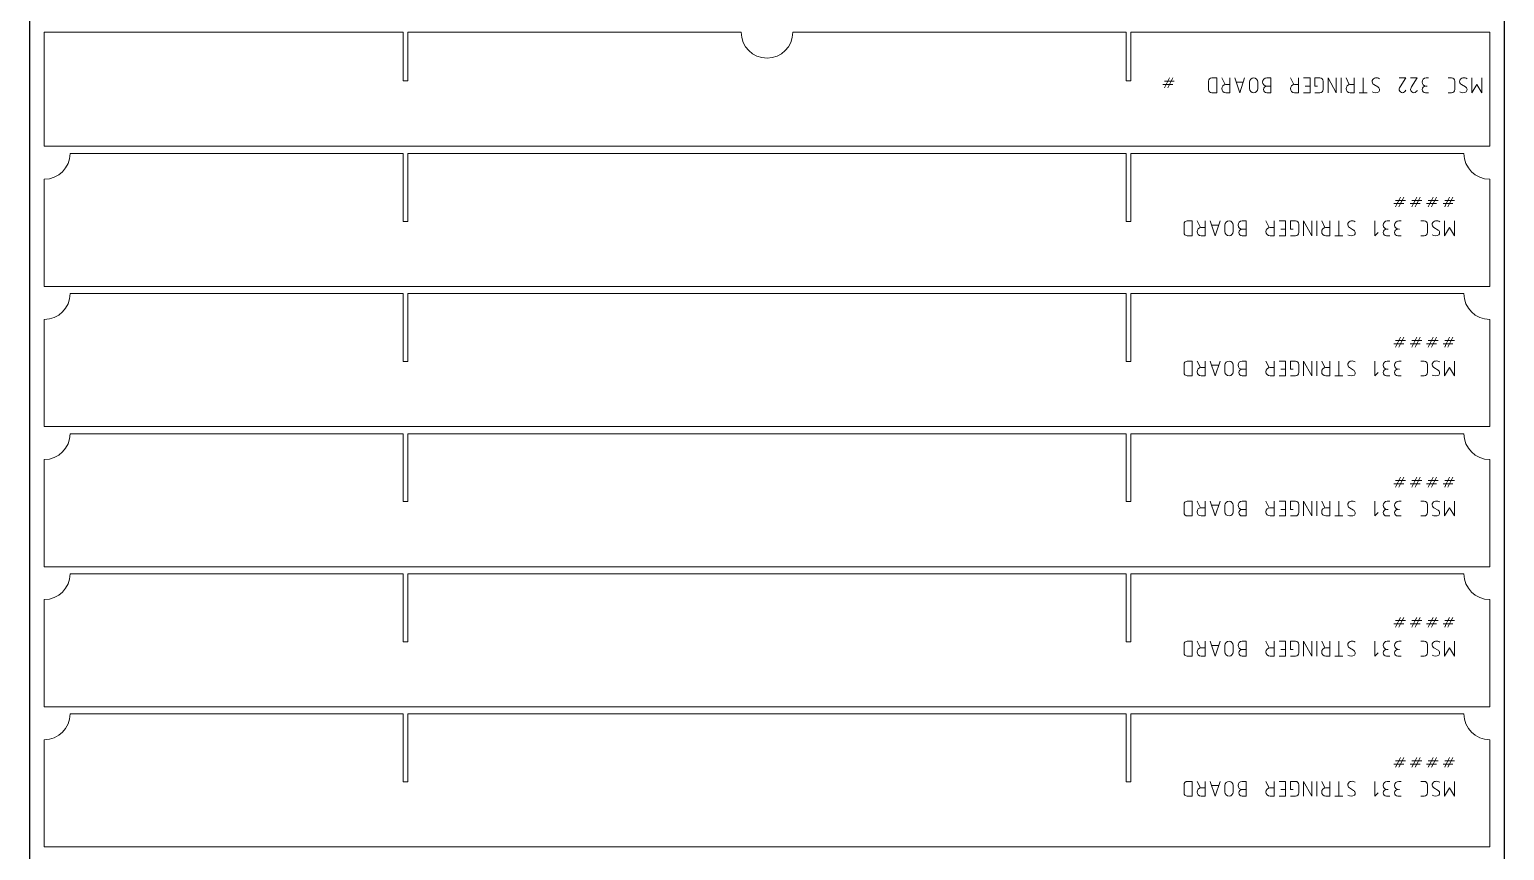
# Model space of a CAD drawing. Header units: inches. Extents: x 142 to 13302, y 211 to 2711.
# Drawn here: x 9002 to 10002, y 694 to 1251 of the extents above; entities that cross this region are included whole.
import ezdxf

# ---------------------------------------------------------------- set-up
doc = ezdxf.new("R2010")
doc.units = ezdxf.units.IN
doc.header["$MEASUREMENT"] = 0
doc.layers.add('IV_MARK_SURFACE', color=2, linetype='Continuous', lineweight=5)
doc.layers.add('IV_OUTER_PROFILE', color=7, linetype='Continuous', lineweight=5)

msp = doc.modelspace()

# ---------------------------------------------------------------- linework, layer by layer
msp.add_lwpolyline([(9001.69, 211.42), (10001.69, 211.42), (10001.69, 2211.42), (9001.69, 2211.42)], close=True)
at = {"layer": 'IV_MARK_SURFACE'}
for p, q in [((9772.29, 1213.43), (9770.07, 1213.43)), ((9771.18, 1215.64), (9773.4, 1215.64)), ((9771.18, 1211.21), (9772.29, 1213.43)), ((9772.29, 1213.43), (9773.4, 1215.64)), ((9774.51, 1213.43), (9772.29, 1213.43)), ((9773.4, 1215.64), (9774.51, 1217.86)), ((9773.4, 1215.64), (9775.62, 1215.64)), ((9774.51, 1213.43), (9773.4, 1211.21)), ((9775.62, 1215.64), (9774.51, 1213.43)), ((9776.73, 1213.43), (9774.51, 1213.43)), ((9776.73, 1217.86), (9775.62, 1215.64)), ((9775.62, 1215.64), (9777.83, 1215.64)), ((9801.12, 1215.64), (9801.12, 1210.1)), ((9806.67, 1217.86), (9803.34, 1217.86)), ((9806.67, 1207.88), (9806.67, 1217.86)), ((9812.21, 1213.43), (9809.99, 1217.86)), ((9812.76, 1213.43), (9815.54, 1213.43)), ((9815.54, 1217.86), (9815.54, 1213.43)), ((9815.54, 1213.43), (9815.54, 1207.88)), ((9818.86, 1217.86), (9822.19, 1207.88)), ((9824.41, 1215.09), (9819.97, 1215.09)), ((9822.19, 1207.88), (9825.52, 1217.86)), ((9828.84, 1215.09), (9828.84, 1210.65)), ((9834.39, 1210.65), (9834.39, 1215.09)), ((9840.49, 1217.86), (9843.26, 1217.86)), ((9840.49, 1212.32), (9843.26, 1212.32)), ((9843.26, 1217.86), (9843.26, 1212.32)), ((9843.26, 1212.32), (9843.26, 1207.88)), ((9858.78, 1213.43), (9856.57, 1217.86)), ((9859.34, 1213.43), (9862.11, 1213.43)), ((9862.11, 1217.86), (9862.11, 1213.43)), ((9862.11, 1213.43), (9862.11, 1207.88)), ((9865.44, 1217.86), (9869.87, 1217.86)), ((9869.87, 1212.32), (9866.55, 1212.32)), ((9869.87, 1217.86), (9869.87, 1212.32)), ((9869.87, 1212.32), (9869.87, 1207.88)), ((9876.53, 1217.86), (9873.2, 1217.86)), ((9873.2, 1217.86), (9873.2, 1212.32)), ((9873.2, 1212.32), (9874.86, 1212.32)), ((9878.74, 1210.1), (9878.74, 1215.64)), ((9887.61, 1207.88), (9882.07, 1217.86)), ((9882.07, 1217.86), (9882.07, 1207.88)), ((9887.61, 1217.86), (9887.61, 1207.88)), ((9890.94, 1217.86), (9890.94, 1207.88)), ((9896.49, 1213.43), (9894.27, 1217.86)), ((9897.04, 1213.43), (9899.81, 1213.43)), ((9899.81, 1217.86), (9899.81, 1213.43)), ((9899.81, 1213.43), (9899.81, 1207.88)), ((9905.91, 1217.86), (9905.91, 1207.88)), ((9913.12, 1213.43), (9915.89, 1211.76)), ((9930.31, 1217.86), (9934.74, 1217.86)), ((9934.74, 1217.86), (9930.86, 1211.76)), ((9938.07, 1217.86), (9942.5, 1217.86)), ((9942.5, 1217.86), (9938.62, 1211.76)), ((9950.27, 1217.86), (9948.6, 1217.86)), ((9948.6, 1212.32), (9949.16, 1212.32)), ((9963.57, 1217.86), (9965.79, 1217.86)), ((9968.01, 1215.64), (9968.01, 1210.1)), ((9972.44, 1213.43), (9975.22, 1211.76)), ((9979.65, 1207.88), (9979.65, 1217.86)), ((9982.98, 1213.43), (9979.65, 1207.88)), ((9986.31, 1207.88), (9982.98, 1213.43)), ((9986.31, 1217.86), (9986.31, 1207.88)), ((9803.34, 1207.88), (9806.67, 1207.88)), ((9815.54, 1207.88), (9812.76, 1207.88)), ((9843.26, 1207.88), (9840.49, 1207.88)), ((9862.11, 1207.88), (9859.34, 1207.88)), ((9869.87, 1207.88), (9865.44, 1207.88)), ((9873.2, 1207.88), (9876.53, 1207.88)), ((9899.81, 1207.88), (9897.04, 1207.88)), ((9905.91, 1207.88), (9903.14, 1207.88)), ((9908.68, 1207.88), (9905.91, 1207.88)), ((9948.05, 1207.88), (9950.27, 1207.88)), ((9965.79, 1207.88), (9963.57, 1207.88)), ((9928.92, 1132.66), (9926.7, 1132.66)), ((9927.81, 1134.88), (9930.03, 1134.88)), ((9927.81, 1130.43), (9928.92, 1132.66)), ((9928.92, 1132.66), (9930.03, 1134.88)), ((9931.14, 1132.66), (9928.92, 1132.66)), ((9930.03, 1134.88), (9931.14, 1137.1)), ((9930.03, 1134.88), (9932.25, 1134.88)), ((9931.14, 1132.66), (9930.03, 1130.43)), ((9932.25, 1134.88), (9931.14, 1132.66)), ((9933.36, 1132.66), (9931.14, 1132.66)), ((9933.36, 1137.1), (9932.25, 1134.88)), ((9932.25, 1134.88), (9934.47, 1134.88)), ((9940.03, 1132.66), (9937.81, 1132.66)), ((9938.92, 1134.88), (9941.14, 1134.88)), ((9938.92, 1130.43), (9940.03, 1132.66)), ((9940.03, 1132.66), (9941.14, 1134.88)), ((9942.25, 1132.66), (9940.03, 1132.66)), ((9941.14, 1134.88), (9942.25, 1137.1)), ((9941.14, 1134.88), (9943.36, 1134.88)), ((9942.25, 1132.66), (9941.14, 1130.43)), ((9943.36, 1134.88), (9942.25, 1132.66)), ((9944.47, 1132.66), (9942.25, 1132.66)), ((9944.47, 1137.1), (9943.36, 1134.88)), ((9943.36, 1134.88), (9945.58, 1134.88)), ((9951.14, 1132.66), (9948.92, 1132.66)), ((9950.03, 1134.88), (9952.25, 1134.88)), ((9950.03, 1130.43), (9951.14, 1132.66)), ((9951.14, 1132.66), (9952.25, 1134.88)), ((9953.36, 1132.66), (9951.14, 1132.66)), ((9952.25, 1134.88), (9953.36, 1137.1)), ((9952.25, 1134.88), (9954.47, 1134.88)), ((9953.36, 1132.66), (9952.25, 1130.43)), ((9954.47, 1134.88), (9953.36, 1132.66)), ((9955.58, 1132.66), (9953.36, 1132.66)), ((9955.58, 1137.1), (9954.47, 1134.88)), ((9954.47, 1134.88), (9956.7, 1134.88)), ((9962.25, 1132.66), (9960.03, 1132.66)), ((9961.14, 1134.88), (9963.36, 1134.88)), ((9961.14, 1130.43), (9962.25, 1132.66)), ((9962.25, 1132.66), (9963.36, 1134.88)), ((9964.47, 1132.66), (9962.25, 1132.66)), ((9963.36, 1134.88), (9964.47, 1137.1)), ((9963.36, 1134.88), (9965.58, 1134.88)), ((9964.47, 1132.66), (9963.36, 1130.43)), ((9965.58, 1134.88), (9964.47, 1132.66)), ((9966.7, 1132.66), (9964.47, 1132.66)), ((9966.7, 1137.1), (9965.58, 1134.88)), ((9965.58, 1134.88), (9967.81, 1134.88)), ((9789.97, 1120.89), (9786.63, 1120.89)), ((9789.97, 1110.89), (9789.97, 1120.89)), ((9795.52, 1116.44), (9793.3, 1120.89)), ((9798.85, 1120.89), (9798.85, 1116.44)), ((9802.19, 1120.89), (9805.52, 1110.89)), ((9805.52, 1110.89), (9808.85, 1120.89)), ((9823.85, 1120.89), (9826.63, 1120.89)), ((9826.63, 1120.89), (9826.63, 1115.33)), ((9842.19, 1116.44), (9839.97, 1120.89)), ((9845.52, 1120.89), (9845.52, 1116.44)), ((9848.85, 1120.89), (9853.3, 1120.89)), ((9853.3, 1120.89), (9853.3, 1115.33)), ((9859.97, 1120.89), (9856.63, 1120.89)), ((9856.63, 1120.89), (9856.63, 1115.33)), ((9871.08, 1110.89), (9865.52, 1120.89)), ((9865.52, 1120.89), (9865.52, 1110.89)), ((9871.08, 1120.89), (9871.08, 1110.89)), ((9874.41, 1120.89), (9874.41, 1110.89)), ((9879.97, 1116.44), (9877.74, 1120.89)), ((9883.3, 1120.89), (9883.3, 1116.44)), ((9889.41, 1120.89), (9889.41, 1110.89)), ((9913.85, 1110.89), (9913.85, 1120.89)), ((9923.85, 1120.89), (9922.19, 1120.89)), ((9931.63, 1120.89), (9929.97, 1120.89)), ((9944.97, 1120.89), (9947.19, 1120.89)), ((9961.08, 1110.89), (9961.08, 1120.89)), ((9967.74, 1120.89), (9967.74, 1110.89)), ((9784.41, 1118.66), (9784.41, 1113.11)), ((9786.63, 1110.89), (9789.97, 1110.89)), ((9796.08, 1116.44), (9798.85, 1116.44)), ((9798.85, 1110.89), (9796.08, 1110.89)), ((9798.85, 1116.44), (9798.85, 1110.89)), ((9807.74, 1118.11), (9803.3, 1118.11)), ((9812.19, 1118.11), (9812.19, 1113.66)), ((9817.74, 1113.66), (9817.74, 1118.11)), ((9823.85, 1115.33), (9826.63, 1115.33)), ((9826.63, 1110.89), (9823.85, 1110.89)), ((9826.63, 1115.33), (9826.63, 1110.89)), ((9842.74, 1116.44), (9845.52, 1116.44)), ((9845.52, 1110.89), (9842.74, 1110.89)), ((9845.52, 1116.44), (9845.52, 1110.89)), ((9853.3, 1110.89), (9848.85, 1110.89)), ((9853.3, 1115.33), (9849.97, 1115.33)), ((9853.3, 1115.33), (9853.3, 1110.89)), ((9856.63, 1115.33), (9858.3, 1115.33)), ((9856.63, 1110.89), (9859.97, 1110.89)), ((9862.19, 1113.11), (9862.19, 1118.66)), ((9880.52, 1116.44), (9883.3, 1116.44)), ((9883.3, 1110.89), (9880.52, 1110.89)), ((9883.3, 1116.44), (9883.3, 1110.89)), ((9889.41, 1110.89), (9886.63, 1110.89)), ((9892.19, 1110.89), (9889.41, 1110.89)), ((9896.63, 1116.44), (9899.41, 1114.77)), ((9916.08, 1113.11), (9913.85, 1110.89)), ((9921.63, 1110.89), (9923.85, 1110.89)), ((9922.19, 1115.33), (9922.74, 1115.33)), ((9929.41, 1110.89), (9931.63, 1110.89)), ((9929.97, 1115.33), (9930.52, 1115.33)), ((9947.19, 1110.89), (9944.97, 1110.89)), ((9949.41, 1118.66), (9949.41, 1113.11)), ((9953.85, 1116.44), (9956.63, 1114.77)), ((9964.41, 1116.44), (9961.08, 1110.89)), ((9967.74, 1110.89), (9964.41, 1116.44)), ((9930.03, 1039.88), (9931.14, 1042.1)), ((9933.36, 1042.1), (9932.25, 1039.88)), ((9941.14, 1039.88), (9942.25, 1042.1)), ((9944.47, 1042.1), (9943.36, 1039.88)), ((9952.25, 1039.88), (9953.36, 1042.1)), ((9955.58, 1042.1), (9954.47, 1039.88)), ((9963.36, 1039.88), (9964.47, 1042.1)), ((9966.7, 1042.1), (9965.58, 1039.88)), ((9928.92, 1037.66), (9926.7, 1037.66)), ((9927.81, 1039.88), (9930.03, 1039.88)), ((9927.81, 1035.43), (9928.92, 1037.66)), ((9928.92, 1037.66), (9930.03, 1039.88)), ((9931.14, 1037.66), (9928.92, 1037.66)), ((9930.03, 1039.88), (9932.25, 1039.88)), ((9931.14, 1037.66), (9930.03, 1035.43)), ((9932.25, 1039.88), (9931.14, 1037.66)), ((9933.36, 1037.66), (9931.14, 1037.66)), ((9932.25, 1039.88), (9934.47, 1039.88)), ((9940.03, 1037.66), (9937.81, 1037.66)), ((9938.92, 1039.88), (9941.14, 1039.88)), ((9938.92, 1035.43), (9940.03, 1037.66)), ((9940.03, 1037.66), (9941.14, 1039.88)), ((9942.25, 1037.66), (9940.03, 1037.66)), ((9941.14, 1039.88), (9943.36, 1039.88)), ((9942.25, 1037.66), (9941.14, 1035.43)), ((9943.36, 1039.88), (9942.25, 1037.66)), ((9944.47, 1037.66), (9942.25, 1037.66)), ((9943.36, 1039.88), (9945.58, 1039.88)), ((9951.14, 1037.66), (9948.92, 1037.66)), ((9950.03, 1039.88), (9952.25, 1039.88)), ((9950.03, 1035.43), (9951.14, 1037.66)), ((9951.14, 1037.66), (9952.25, 1039.88)), ((9953.36, 1037.66), (9951.14, 1037.66)), ((9952.25, 1039.88), (9954.47, 1039.88)), ((9953.36, 1037.66), (9952.25, 1035.43)), ((9954.47, 1039.88), (9953.36, 1037.66)), ((9955.58, 1037.66), (9953.36, 1037.66)), ((9954.47, 1039.88), (9956.7, 1039.88)), ((9962.25, 1037.66), (9960.03, 1037.66)), ((9961.14, 1039.88), (9963.36, 1039.88)), ((9961.14, 1035.43), (9962.25, 1037.66)), ((9962.25, 1037.66), (9963.36, 1039.88)), ((9964.47, 1037.66), (9962.25, 1037.66)), ((9963.36, 1039.88), (9965.58, 1039.88)), ((9964.47, 1037.66), (9963.36, 1035.43)), ((9965.58, 1039.88), (9964.47, 1037.66)), ((9966.7, 1037.66), (9964.47, 1037.66)), ((9965.58, 1039.88), (9967.81, 1039.88)), ((9784.41, 1023.66), (9784.41, 1018.11)), ((9789.97, 1025.89), (9786.63, 1025.89)), ((9789.97, 1015.89), (9789.97, 1025.89)), ((9795.52, 1021.44), (9793.3, 1025.89)), ((9796.08, 1021.44), (9798.85, 1021.44)), ((9798.85, 1025.89), (9798.85, 1021.44)), ((9798.85, 1021.44), (9798.85, 1015.89)), ((9802.19, 1025.89), (9805.52, 1015.89)), ((9807.74, 1023.11), (9803.3, 1023.11)), ((9805.52, 1015.89), (9808.85, 1025.89)), ((9812.19, 1023.11), (9812.19, 1018.66)), ((9817.74, 1018.66), (9817.74, 1023.11)), ((9823.85, 1025.89), (9826.63, 1025.89)), ((9823.85, 1020.33), (9826.63, 1020.33)), ((9826.63, 1025.89), (9826.63, 1020.33)), ((9826.63, 1020.33), (9826.63, 1015.89)), ((9842.19, 1021.44), (9839.97, 1025.89)), ((9842.74, 1021.44), (9845.52, 1021.44)), ((9845.52, 1025.89), (9845.52, 1021.44)), ((9845.52, 1021.44), (9845.52, 1015.89)), ((9848.85, 1025.89), (9853.3, 1025.89)), ((9853.3, 1020.33), (9849.97, 1020.33)), ((9853.3, 1025.89), (9853.3, 1020.33)), ((9853.3, 1020.33), (9853.3, 1015.89)), ((9859.97, 1025.89), (9856.63, 1025.89)), ((9856.63, 1025.89), (9856.63, 1020.33)), ((9856.63, 1020.33), (9858.3, 1020.33)), ((9862.19, 1018.11), (9862.19, 1023.66)), ((9871.08, 1015.89), (9865.52, 1025.89)), ((9865.52, 1025.89), (9865.52, 1015.89)), ((9871.08, 1025.89), (9871.08, 1015.89)), ((9874.41, 1025.89), (9874.41, 1015.89)), ((9879.97, 1021.44), (9877.74, 1025.89)), ((9880.52, 1021.44), (9883.3, 1021.44)), ((9883.3, 1025.89), (9883.3, 1021.44)), ((9883.3, 1021.44), (9883.3, 1015.89)), ((9889.41, 1025.89), (9889.41, 1015.89)), ((9896.63, 1021.44), (9899.41, 1019.77)), ((9913.85, 1015.89), (9913.85, 1025.89)), ((9923.85, 1025.89), (9922.19, 1025.89)), ((9922.19, 1020.33), (9922.74, 1020.33)), ((9931.63, 1025.89), (9929.97, 1025.89)), ((9929.97, 1020.33), (9930.52, 1020.33)), ((9944.97, 1025.89), (9947.19, 1025.89)), ((9949.41, 1023.66), (9949.41, 1018.11)), ((9953.85, 1021.44), (9956.63, 1019.77)), ((9961.08, 1015.89), (9961.08, 1025.89)), ((9964.41, 1021.44), (9961.08, 1015.89)), ((9967.74, 1015.89), (9964.41, 1021.44)), ((9967.74, 1025.89), (9967.74, 1015.89)), ((9786.63, 1015.89), (9789.97, 1015.89)), ((9798.85, 1015.89), (9796.08, 1015.89)), ((9826.63, 1015.89), (9823.85, 1015.89)), ((9845.52, 1015.89), (9842.74, 1015.89)), ((9853.3, 1015.89), (9848.85, 1015.89)), ((9856.63, 1015.89), (9859.97, 1015.89)), ((9883.3, 1015.89), (9880.52, 1015.89)), ((9889.41, 1015.89), (9886.63, 1015.89)), ((9892.19, 1015.89), (9889.41, 1015.89)), ((9916.08, 1018.11), (9913.85, 1015.89)), ((9921.63, 1015.89), (9923.85, 1015.89)), ((9929.41, 1015.89), (9931.63, 1015.89)), ((9947.19, 1015.89), (9944.97, 1015.89)), ((9928.92, 942.66), (9926.7, 942.66)), ((9927.81, 944.88), (9930.03, 944.88)), ((9927.81, 940.43), (9928.92, 942.66)), ((9928.92, 942.66), (9930.03, 944.88)), ((9931.14, 942.66), (9928.92, 942.66)), ((9930.03, 944.88), (9931.14, 947.1)), ((9930.03, 944.88), (9932.25, 944.88)), ((9931.14, 942.66), (9930.03, 940.43)), ((9932.25, 944.88), (9931.14, 942.66)), ((9933.36, 942.66), (9931.14, 942.66)), ((9933.36, 947.1), (9932.25, 944.88)), ((9932.25, 944.88), (9934.47, 944.88)), ((9940.03, 942.66), (9937.81, 942.66)), ((9938.92, 944.88), (9941.14, 944.88)), ((9938.92, 940.43), (9940.03, 942.66)), ((9940.03, 942.66), (9941.14, 944.88)), ((9942.25, 942.66), (9940.03, 942.66)), ((9941.14, 944.88), (9942.25, 947.1)), ((9941.14, 944.88), (9943.36, 944.88)), ((9942.25, 942.66), (9941.14, 940.43)), ((9943.36, 944.88), (9942.25, 942.66)), ((9944.47, 942.66), (9942.25, 942.66)), ((9944.47, 947.1), (9943.36, 944.88)), ((9943.36, 944.88), (9945.58, 944.88)), ((9951.14, 942.66), (9948.92, 942.66)), ((9950.03, 944.88), (9952.25, 944.88)), ((9950.03, 940.43), (9951.14, 942.66)), ((9951.14, 942.66), (9952.25, 944.88)), ((9953.36, 942.66), (9951.14, 942.66)), ((9952.25, 944.88), (9953.36, 947.1)), ((9952.25, 944.88), (9954.47, 944.88)), ((9953.36, 942.66), (9952.25, 940.43)), ((9954.47, 944.88), (9953.36, 942.66)), ((9955.58, 942.66), (9953.36, 942.66)), ((9955.58, 947.1), (9954.47, 944.88)), ((9954.47, 944.88), (9956.7, 944.88)), ((9962.25, 942.66), (9960.03, 942.66)), ((9961.14, 944.88), (9963.36, 944.88)), ((9961.14, 940.43), (9962.25, 942.66)), ((9962.25, 942.66), (9963.36, 944.88)), ((9964.47, 942.66), (9962.25, 942.66)), ((9963.36, 944.88), (9964.47, 947.1)), ((9963.36, 944.88), (9965.58, 944.88)), ((9964.47, 942.66), (9963.36, 940.43)), ((9965.58, 944.88), (9964.47, 942.66)), ((9966.7, 942.66), (9964.47, 942.66)), ((9966.7, 947.1), (9965.58, 944.88)), ((9965.58, 944.88), (9967.81, 944.88)), ((9789.97, 930.89), (9786.63, 930.89)), ((9789.97, 920.89), (9789.97, 930.89)), ((9795.52, 926.44), (9793.3, 930.89)), ((9798.85, 930.89), (9798.85, 926.44)), ((9802.19, 930.89), (9805.52, 920.89)), ((9805.52, 920.89), (9808.85, 930.89)), ((9823.85, 930.89), (9826.63, 930.89)), ((9826.63, 930.89), (9826.63, 925.33)), ((9842.19, 926.44), (9839.97, 930.89)), ((9845.52, 930.89), (9845.52, 926.44)), ((9848.85, 930.89), (9853.3, 930.89)), ((9853.3, 930.89), (9853.3, 925.33)), ((9859.97, 930.89), (9856.63, 930.89)), ((9856.63, 930.89), (9856.63, 925.33)), ((9871.08, 920.89), (9865.52, 930.89)), ((9865.52, 930.89), (9865.52, 920.89)), ((9871.08, 930.89), (9871.08, 920.89)), ((9874.41, 930.89), (9874.41, 920.89)), ((9879.97, 926.44), (9877.74, 930.89)), ((9883.3, 930.89), (9883.3, 926.44)), ((9889.41, 930.89), (9889.41, 920.89)), ((9913.85, 920.89), (9913.85, 930.89)), ((9923.85, 930.89), (9922.19, 930.89)), ((9931.63, 930.89), (9929.97, 930.89)), ((9944.97, 930.89), (9947.19, 930.89)), ((9961.08, 920.89), (9961.08, 930.89)), ((9967.74, 930.89), (9967.74, 920.89)), ((9784.41, 928.66), (9784.41, 923.11)), ((9786.63, 920.89), (9789.97, 920.89)), ((9796.08, 926.44), (9798.85, 926.44)), ((9798.85, 920.89), (9796.08, 920.89)), ((9798.85, 926.44), (9798.85, 920.89)), ((9807.74, 928.11), (9803.3, 928.11)), ((9812.19, 928.11), (9812.19, 923.66)), ((9817.74, 923.66), (9817.74, 928.11)), ((9823.85, 925.33), (9826.63, 925.33)), ((9826.63, 920.89), (9823.85, 920.89)), ((9826.63, 925.33), (9826.63, 920.89)), ((9842.74, 926.44), (9845.52, 926.44)), ((9845.52, 920.89), (9842.74, 920.89)), ((9845.52, 926.44), (9845.52, 920.89)), ((9853.3, 920.89), (9848.85, 920.89)), ((9853.3, 925.33), (9849.97, 925.33)), ((9853.3, 925.33), (9853.3, 920.89)), ((9856.63, 925.33), (9858.3, 925.33)), ((9856.63, 920.89), (9859.97, 920.89)), ((9862.19, 923.11), (9862.19, 928.66)), ((9880.52, 926.44), (9883.3, 926.44)), ((9883.3, 920.89), (9880.52, 920.89)), ((9883.3, 926.44), (9883.3, 920.89)), ((9889.41, 920.89), (9886.63, 920.89)), ((9892.19, 920.89), (9889.41, 920.89)), ((9896.63, 926.44), (9899.41, 924.77)), ((9916.08, 923.11), (9913.85, 920.89)), ((9921.63, 920.89), (9923.85, 920.89)), ((9922.19, 925.33), (9922.74, 925.33)), ((9929.41, 920.89), (9931.63, 920.89)), ((9929.97, 925.33), (9930.52, 925.33)), ((9947.19, 920.89), (9944.97, 920.89)), ((9949.41, 928.66), (9949.41, 923.11)), ((9953.85, 926.44), (9956.63, 924.77)), ((9964.41, 926.44), (9961.08, 920.89)), ((9967.74, 920.89), (9964.41, 926.44)), ((9930.03, 849.88), (9931.14, 852.1)), ((9933.36, 852.1), (9932.25, 849.88)), ((9941.14, 849.88), (9942.25, 852.1)), ((9944.47, 852.1), (9943.36, 849.88)), ((9952.25, 849.88), (9953.36, 852.1)), ((9955.58, 852.1), (9954.47, 849.88)), ((9963.36, 849.88), (9964.47, 852.1)), ((9966.7, 852.1), (9965.58, 849.88)), ((9928.92, 847.66), (9926.7, 847.66)), ((9927.81, 849.88), (9930.03, 849.88)), ((9927.81, 845.43), (9928.92, 847.66)), ((9928.92, 847.66), (9930.03, 849.88)), ((9931.14, 847.66), (9928.92, 847.66)), ((9930.03, 849.88), (9932.25, 849.88)), ((9931.14, 847.66), (9930.03, 845.43)), ((9932.25, 849.88), (9931.14, 847.66)), ((9933.36, 847.66), (9931.14, 847.66)), ((9932.25, 849.88), (9934.47, 849.88)), ((9940.03, 847.66), (9937.81, 847.66)), ((9938.92, 849.88), (9941.14, 849.88)), ((9938.92, 845.43), (9940.03, 847.66)), ((9940.03, 847.66), (9941.14, 849.88)), ((9942.25, 847.66), (9940.03, 847.66)), ((9941.14, 849.88), (9943.36, 849.88)), ((9942.25, 847.66), (9941.14, 845.43)), ((9943.36, 849.88), (9942.25, 847.66)), ((9944.47, 847.66), (9942.25, 847.66)), ((9943.36, 849.88), (9945.58, 849.88)), ((9951.14, 847.66), (9948.92, 847.66)), ((9950.03, 849.88), (9952.25, 849.88)), ((9950.03, 845.43), (9951.14, 847.66)), ((9951.14, 847.66), (9952.25, 849.88)), ((9953.36, 847.66), (9951.14, 847.66)), ((9952.25, 849.88), (9954.47, 849.88)), ((9953.36, 847.66), (9952.25, 845.43)), ((9954.47, 849.88), (9953.36, 847.66)), ((9955.58, 847.66), (9953.36, 847.66)), ((9954.47, 849.88), (9956.7, 849.88)), ((9962.25, 847.66), (9960.03, 847.66)), ((9961.14, 849.88), (9963.36, 849.88)), ((9961.14, 845.43), (9962.25, 847.66)), ((9962.25, 847.66), (9963.36, 849.88)), ((9964.47, 847.66), (9962.25, 847.66)), ((9963.36, 849.88), (9965.58, 849.88)), ((9964.47, 847.66), (9963.36, 845.43)), ((9965.58, 849.88), (9964.47, 847.66)), ((9966.7, 847.66), (9964.47, 847.66)), ((9965.58, 849.88), (9967.81, 849.88)), ((9784.41, 833.66), (9784.41, 828.11)), ((9789.97, 835.89), (9786.63, 835.89)), ((9789.97, 825.89), (9789.97, 835.89)), ((9795.52, 831.44), (9793.3, 835.89)), ((9796.08, 831.44), (9798.85, 831.44)), ((9798.85, 835.89), (9798.85, 831.44)), ((9798.85, 831.44), (9798.85, 825.89)), ((9802.19, 835.89), (9805.52, 825.89)), ((9807.74, 833.11), (9803.3, 833.11)), ((9805.52, 825.89), (9808.85, 835.89)), ((9812.19, 833.11), (9812.19, 828.66)), ((9817.74, 828.66), (9817.74, 833.11)), ((9823.85, 835.89), (9826.63, 835.89)), ((9823.85, 830.33), (9826.63, 830.33)), ((9826.63, 835.89), (9826.63, 830.33)), ((9826.63, 830.33), (9826.63, 825.89)), ((9842.19, 831.44), (9839.97, 835.89)), ((9842.74, 831.44), (9845.52, 831.44)), ((9845.52, 835.89), (9845.52, 831.44)), ((9845.52, 831.44), (9845.52, 825.89)), ((9848.85, 835.89), (9853.3, 835.89)), ((9853.3, 830.33), (9849.97, 830.33)), ((9853.3, 835.89), (9853.3, 830.33)), ((9853.3, 830.33), (9853.3, 825.89)), ((9859.97, 835.89), (9856.63, 835.89)), ((9856.63, 835.89), (9856.63, 830.33)), ((9856.63, 830.33), (9858.3, 830.33)), ((9862.19, 828.11), (9862.19, 833.66)), ((9871.08, 825.89), (9865.52, 835.89)), ((9865.52, 835.89), (9865.52, 825.89)), ((9871.08, 835.89), (9871.08, 825.89)), ((9874.41, 835.89), (9874.41, 825.89)), ((9879.97, 831.44), (9877.74, 835.89)), ((9880.52, 831.44), (9883.3, 831.44)), ((9883.3, 835.89), (9883.3, 831.44)), ((9883.3, 831.44), (9883.3, 825.89)), ((9889.41, 835.89), (9889.41, 825.89)), ((9896.63, 831.44), (9899.41, 829.77)), ((9913.85, 825.89), (9913.85, 835.89)), ((9923.85, 835.89), (9922.19, 835.89)), ((9922.19, 830.33), (9922.74, 830.33)), ((9931.63, 835.89), (9929.97, 835.89)), ((9929.97, 830.33), (9930.52, 830.33)), ((9944.97, 835.89), (9947.19, 835.89)), ((9949.41, 833.66), (9949.41, 828.11)), ((9953.85, 831.44), (9956.63, 829.77)), ((9961.08, 825.89), (9961.08, 835.89)), ((9964.41, 831.44), (9961.08, 825.89)), ((9967.74, 825.89), (9964.41, 831.44)), ((9967.74, 835.89), (9967.74, 825.89)), ((9786.63, 825.89), (9789.97, 825.89)), ((9798.85, 825.89), (9796.08, 825.89)), ((9826.63, 825.89), (9823.85, 825.89)), ((9845.52, 825.89), (9842.74, 825.89)), ((9853.3, 825.89), (9848.85, 825.89)), ((9856.63, 825.89), (9859.97, 825.89)), ((9883.3, 825.89), (9880.52, 825.89)), ((9889.41, 825.89), (9886.63, 825.89)), ((9892.19, 825.89), (9889.41, 825.89)), ((9916.08, 828.11), (9913.85, 825.89)), ((9921.63, 825.89), (9923.85, 825.89)), ((9929.41, 825.89), (9931.63, 825.89)), ((9947.19, 825.89), (9944.97, 825.89)), ((9928.92, 752.66), (9926.7, 752.66)), ((9927.81, 754.88), (9930.03, 754.88)), ((9927.81, 750.43), (9928.92, 752.66)), ((9928.92, 752.66), (9930.03, 754.88)), ((9931.14, 752.66), (9928.92, 752.66)), ((9930.03, 754.88), (9931.14, 757.1)), ((9930.03, 754.88), (9932.25, 754.88)), ((9931.14, 752.66), (9930.03, 750.43)), ((9932.25, 754.88), (9931.14, 752.66)), ((9933.36, 752.66), (9931.14, 752.66)), ((9933.36, 757.1), (9932.25, 754.88)), ((9932.25, 754.88), (9934.47, 754.88)), ((9940.03, 752.66), (9937.81, 752.66)), ((9938.92, 754.88), (9941.14, 754.88)), ((9938.92, 750.43), (9940.03, 752.66)), ((9940.03, 752.66), (9941.14, 754.88)), ((9942.25, 752.66), (9940.03, 752.66)), ((9941.14, 754.88), (9942.25, 757.1)), ((9941.14, 754.88), (9943.36, 754.88)), ((9942.25, 752.66), (9941.14, 750.43)), ((9943.36, 754.88), (9942.25, 752.66)), ((9944.47, 752.66), (9942.25, 752.66)), ((9944.47, 757.1), (9943.36, 754.88)), ((9943.36, 754.88), (9945.58, 754.88)), ((9951.14, 752.66), (9948.92, 752.66)), ((9950.03, 754.88), (9952.25, 754.88)), ((9950.03, 750.43), (9951.14, 752.66)), ((9951.14, 752.66), (9952.25, 754.88)), ((9953.36, 752.66), (9951.14, 752.66)), ((9952.25, 754.88), (9953.36, 757.1)), ((9952.25, 754.88), (9954.47, 754.88)), ((9953.36, 752.66), (9952.25, 750.43)), ((9954.47, 754.88), (9953.36, 752.66)), ((9955.58, 752.66), (9953.36, 752.66)), ((9955.58, 757.1), (9954.47, 754.88)), ((9954.47, 754.88), (9956.7, 754.88)), ((9962.25, 752.66), (9960.03, 752.66)), ((9961.14, 754.88), (9963.36, 754.88)), ((9961.14, 750.43), (9962.25, 752.66)), ((9962.25, 752.66), (9963.36, 754.88)), ((9964.47, 752.66), (9962.25, 752.66)), ((9963.36, 754.88), (9964.47, 757.1)), ((9963.36, 754.88), (9965.58, 754.88)), ((9964.47, 752.66), (9963.36, 750.43)), ((9965.58, 754.88), (9964.47, 752.66)), ((9966.7, 752.66), (9964.47, 752.66)), ((9966.7, 757.1), (9965.58, 754.88)), ((9965.58, 754.88), (9967.81, 754.88)), ((9789.97, 740.89), (9786.63, 740.89)), ((9789.97, 730.89), (9789.97, 740.89)), ((9795.52, 736.44), (9793.3, 740.89)), ((9798.85, 740.89), (9798.85, 736.44)), ((9802.19, 740.89), (9805.52, 730.89)), ((9805.52, 730.89), (9808.85, 740.89)), ((9823.85, 740.89), (9826.63, 740.89)), ((9826.63, 740.89), (9826.63, 735.33)), ((9842.19, 736.44), (9839.97, 740.89)), ((9845.52, 740.89), (9845.52, 736.44)), ((9848.85, 740.89), (9853.3, 740.89)), ((9853.3, 740.89), (9853.3, 735.33)), ((9859.97, 740.89), (9856.63, 740.89)), ((9856.63, 740.89), (9856.63, 735.33)), ((9871.08, 730.89), (9865.52, 740.89)), ((9865.52, 740.89), (9865.52, 730.89)), ((9871.08, 740.89), (9871.08, 730.89)), ((9874.41, 740.89), (9874.41, 730.89)), ((9879.97, 736.44), (9877.74, 740.89)), ((9883.3, 740.89), (9883.3, 736.44)), ((9889.41, 740.89), (9889.41, 730.89)), ((9913.85, 730.89), (9913.85, 740.89)), ((9923.85, 740.89), (9922.19, 740.89)), ((9931.63, 740.89), (9929.97, 740.89)), ((9944.97, 740.89), (9947.19, 740.89)), ((9961.08, 730.89), (9961.08, 740.89)), ((9967.74, 740.89), (9967.74, 730.89)), ((9784.41, 738.66), (9784.41, 733.11)), ((9786.63, 730.89), (9789.97, 730.89)), ((9796.08, 736.44), (9798.85, 736.44)), ((9798.85, 730.89), (9796.08, 730.89)), ((9798.85, 736.44), (9798.85, 730.89)), ((9807.74, 738.11), (9803.3, 738.11)), ((9812.19, 738.11), (9812.19, 733.66)), ((9817.74, 733.66), (9817.74, 738.11)), ((9823.85, 735.33), (9826.63, 735.33)), ((9826.63, 730.89), (9823.85, 730.89)), ((9826.63, 735.33), (9826.63, 730.89)), ((9842.74, 736.44), (9845.52, 736.44)), ((9845.52, 730.89), (9842.74, 730.89)), ((9845.52, 736.44), (9845.52, 730.89)), ((9853.3, 730.89), (9848.85, 730.89)), ((9853.3, 735.33), (9849.97, 735.33)), ((9853.3, 735.33), (9853.3, 730.89)), ((9856.63, 735.33), (9858.3, 735.33)), ((9856.63, 730.89), (9859.97, 730.89)), ((9862.19, 733.11), (9862.19, 738.66)), ((9880.52, 736.44), (9883.3, 736.44)), ((9883.3, 730.89), (9880.52, 730.89)), ((9883.3, 736.44), (9883.3, 730.89)), ((9889.41, 730.89), (9886.63, 730.89)), ((9892.19, 730.89), (9889.41, 730.89)), ((9896.63, 736.44), (9899.41, 734.77)), ((9916.08, 733.11), (9913.85, 730.89)), ((9921.63, 730.89), (9923.85, 730.89)), ((9922.19, 735.33), (9922.74, 735.33)), ((9929.41, 730.89), (9931.63, 730.89)), ((9929.97, 735.33), (9930.52, 735.33)), ((9947.19, 730.89), (9944.97, 730.89)), ((9949.41, 738.66), (9949.41, 733.11)), ((9953.85, 736.44), (9956.63, 734.77)), ((9964.41, 736.44), (9961.08, 730.89)), ((9967.74, 730.89), (9964.41, 736.44))]:
    msp.add_line(p, q, dxfattribs=at)
for centre, radius, start, end in [((9803.34, 1215.64), 2.22, 90, 180), ((9803.34, 1210.1), 2.22, 180, 270), ((9812.76, 1210.65), 2.77, 90, 270), ((9831.62, 1215.09), 2.77, 0, 180), ((9831.62, 1210.65), 2.77, 180, 0), ((9840.49, 1215.09), 2.77, 90, 270), ((9840.49, 1210.1), 2.22, 90, 270), ((9859.34, 1210.65), 2.77, 90, 270), ((9876.53, 1215.64), 2.22, 0, 90), ((9876.53, 1210.1), 2.22, 270, 0), ((9897.04, 1210.65), 2.77, 90, 270), ((9914.33, 1215.48), 2.38, 92.36847, 239.55905), ((9914.94, 1214.2), 3.73, 56.41745, 100.96269), ((9914.76, 1209.87), 2.21, 319.62628, 59.29837), ((9933.29, 1209.98), 3.02, 143.69114, 188.23638), ((9941.05, 1209.98), 3.02, 143.69114, 188.23638), ((9948.6, 1215.09), 2.77, 90, 270), ((9948.05, 1210.1), 2.22, 90, 270), ((9965.79, 1215.64), 2.22, 0, 90), ((9965.79, 1210.1), 2.22, 270, 0), ((9973.65, 1215.48), 2.38, 92.36847, 239.55905), ((9974.26, 1214.2), 3.73, 56.41745, 100.96269), ((9974.09, 1209.87), 2.21, 319.62628, 59.29837), ((9914.23, 1212.56), 4.68, 241.71531, 298.28469), ((9932.52, 1210.2), 2.31, 196.40471, 343.59529), ((9940.29, 1210.2), 2.31, 196.40471, 343.59529), ((9973.55, 1212.56), 4.68, 241.71531, 298.28469), ((9786.63, 1118.66), 2.22, 90, 180), ((9814.97, 1118.11), 2.78, 0, 180), ((9823.85, 1118.11), 2.78, 90, 270), ((9859.97, 1118.66), 2.22, 0, 90), ((9897.84, 1118.5), 2.39, 92.36847, 239.55905), ((9898.45, 1117.22), 3.74, 56.41745, 100.96269), ((9922.19, 1118.11), 2.78, 90, 270), ((9929.97, 1118.11), 2.78, 90, 270), ((9947.19, 1118.66), 2.22, 0, 90), ((9955.06, 1118.5), 2.39, 92.36847, 239.55905), ((9955.68, 1117.22), 3.74, 56.41745, 100.96269), ((9786.63, 1113.11), 2.22, 180, 270), ((9796.08, 1113.66), 2.78, 90, 270), ((9814.97, 1113.66), 2.78, 180, 0), ((9823.85, 1113.11), 2.22, 90, 270), ((9842.74, 1113.66), 2.78, 90, 270), ((9859.97, 1113.11), 2.22, 270, 0), ((9880.52, 1113.66), 2.78, 90, 270), ((9897.74, 1115.57), 4.69, 241.71531, 298.28469), ((9898.28, 1112.87), 2.21, 319.62628, 59.29837), ((9921.63, 1113.11), 2.22, 90, 270), ((9929.41, 1113.11), 2.22, 90, 270), ((9947.19, 1113.11), 2.22, 270, 0), ((9954.97, 1115.57), 4.69, 241.71531, 298.28469), ((9955.5, 1112.87), 2.21, 319.62628, 59.29837), ((9786.63, 1023.66), 2.22, 90, 180), ((9796.08, 1018.66), 2.78, 90, 270), ((9814.97, 1023.11), 2.78, 0, 180), ((9823.85, 1023.11), 2.78, 90, 270), ((9823.85, 1018.11), 2.22, 90, 270), ((9842.74, 1018.66), 2.78, 90, 270), ((9859.97, 1023.66), 2.22, 0, 90), ((9880.52, 1018.66), 2.78, 90, 270), ((9897.84, 1023.5), 2.39, 92.36847, 239.55905), ((9898.45, 1022.22), 3.74, 56.41745, 100.96269), ((9922.19, 1023.11), 2.78, 90, 270), ((9921.63, 1018.11), 2.22, 90, 270), ((9929.97, 1023.11), 2.78, 90, 270), ((9929.41, 1018.11), 2.22, 90, 270), ((9947.19, 1023.66), 2.22, 0, 90), ((9955.06, 1023.5), 2.39, 92.36847, 239.55905), ((9955.68, 1022.22), 3.74, 56.41745, 100.96269), ((9786.63, 1018.11), 2.22, 180, 270), ((9814.97, 1018.66), 2.78, 180, 0), ((9859.97, 1018.11), 2.22, 270, 0), ((9897.74, 1020.57), 4.69, 241.71531, 298.28469), ((9898.28, 1017.87), 2.21, 319.62628, 59.29837), ((9947.19, 1018.11), 2.22, 270, 0), ((9954.97, 1020.57), 4.69, 241.71531, 298.28469), ((9955.5, 1017.87), 2.21, 319.62628, 59.29837), ((9786.63, 928.66), 2.22, 90, 180), ((9814.97, 928.11), 2.78, 0, 180), ((9823.85, 928.11), 2.78, 90, 270), ((9859.97, 928.66), 2.22, 0, 90), ((9897.84, 928.5), 2.39, 92.36847, 239.55905), ((9898.45, 927.22), 3.74, 56.41745, 100.96269), ((9922.19, 928.11), 2.78, 90, 270), ((9929.97, 928.11), 2.78, 90, 270), ((9947.19, 928.66), 2.22, 0, 90), ((9955.06, 928.5), 2.39, 92.36847, 239.55905), ((9955.68, 927.22), 3.74, 56.41745, 100.96269), ((9786.63, 923.11), 2.22, 180, 270), ((9796.08, 923.66), 2.78, 90, 270), ((9814.97, 923.66), 2.78, 180, 0), ((9823.85, 923.11), 2.22, 90, 270), ((9842.74, 923.66), 2.78, 90, 270), ((9859.97, 923.11), 2.22, 270, 0), ((9880.52, 923.66), 2.78, 90, 270), ((9897.74, 925.57), 4.69, 241.71531, 298.28469), ((9898.28, 922.87), 2.21, 319.62628, 59.29837), ((9921.63, 923.11), 2.22, 90, 270), ((9929.41, 923.11), 2.22, 90, 270), ((9947.19, 923.11), 2.22, 270, 0), ((9954.97, 925.57), 4.69, 241.71531, 298.28469), ((9955.5, 922.87), 2.21, 319.62628, 59.29837), ((9786.63, 833.66), 2.22, 90, 180), ((9796.08, 828.66), 2.78, 90, 270), ((9814.97, 833.11), 2.78, 0, 180), ((9823.85, 833.11), 2.78, 90, 270), ((9823.85, 828.11), 2.22, 90, 270), ((9842.74, 828.66), 2.78, 90, 270), ((9859.97, 833.66), 2.22, 0, 90), ((9880.52, 828.66), 2.78, 90, 270), ((9897.84, 833.5), 2.39, 92.36847, 239.55905), ((9898.45, 832.22), 3.74, 56.41745, 100.96269), ((9922.19, 833.11), 2.78, 90, 270), ((9921.63, 828.11), 2.22, 90, 270), ((9929.97, 833.11), 2.78, 90, 270), ((9929.41, 828.11), 2.22, 90, 270), ((9947.19, 833.66), 2.22, 0, 90), ((9955.06, 833.5), 2.39, 92.36847, 239.55905), ((9955.68, 832.22), 3.74, 56.41745, 100.96269), ((9786.63, 828.11), 2.22, 180, 270), ((9814.97, 828.66), 2.78, 180, 0), ((9859.97, 828.11), 2.22, 270, 0), ((9897.74, 830.57), 4.69, 241.71531, 298.28469), ((9898.28, 827.87), 2.21, 319.62628, 59.29837), ((9947.19, 828.11), 2.22, 270, 0), ((9954.97, 830.57), 4.69, 241.71531, 298.28469), ((9955.5, 827.87), 2.21, 319.62628, 59.29837), ((9786.63, 738.66), 2.22, 90, 180), ((9814.97, 738.11), 2.78, 0, 180), ((9823.85, 738.11), 2.78, 90, 270), ((9859.97, 738.66), 2.22, 0, 90), ((9897.84, 738.5), 2.39, 92.36847, 239.55905), ((9898.45, 737.22), 3.74, 56.41745, 100.96269), ((9922.19, 738.11), 2.78, 90, 270), ((9929.97, 738.11), 2.78, 90, 270), ((9947.19, 738.66), 2.22, 0, 90), ((9955.06, 738.5), 2.39, 92.36847, 239.55905), ((9955.68, 737.22), 3.74, 56.41745, 100.96269), ((9786.63, 733.11), 2.22, 180, 270), ((9796.08, 733.66), 2.78, 90, 270), ((9814.97, 733.66), 2.78, 180, 0), ((9823.85, 733.11), 2.22, 90, 270), ((9842.74, 733.66), 2.78, 90, 270), ((9859.97, 733.11), 2.22, 270, 0), ((9880.52, 733.66), 2.78, 90, 270), ((9897.74, 735.57), 4.69, 241.71531, 298.28469), ((9898.28, 732.87), 2.21, 319.62628, 59.29837), ((9921.63, 733.11), 2.22, 90, 270), ((9929.41, 733.11), 2.22, 90, 270), ((9947.19, 733.11), 2.22, 270, 0), ((9954.97, 735.57), 4.69, 241.71531, 298.28469), ((9955.5, 732.87), 2.21, 319.62628, 59.29837)]:
    msp.add_arc(centre, radius, start, end, dxfattribs=at)
at = {"layer": 'IV_OUTER_PROFILE'}
for p, q in [((9011.69, 1248.83), (9255.09, 1248.83)), ((9011.69, 1248.83), (9011.69, 1171.63)), ((9255.09, 1215.83), (9255.09, 1248.83)), ((9258.29, 1248.83), (9258.29, 1215.83)), ((9258.29, 1248.83), (9484.19, 1248.83)), ((9519.19, 1248.83), (9745.09, 1248.83)), ((9745.09, 1215.83), (9745.09, 1248.83)), ((9748.29, 1248.83), (9748.29, 1215.83)), ((9748.29, 1248.83), (9991.69, 1248.83)), ((9991.69, 1248.83), (9991.69, 1171.63)), ((9258.29, 1215.83), (9255.09, 1215.83)), ((9748.29, 1215.83), (9745.09, 1215.83)), ((9011.69, 1171.63), (9991.69, 1171.63)), ((9029.19, 1166.63), (9255.09, 1166.63)), ((9255.09, 1120.63), (9255.09, 1166.63)), ((9258.29, 1166.63), (9258.29, 1120.63)), ((9258.29, 1166.63), (9745.09, 1166.63)), ((9745.09, 1120.63), (9745.09, 1166.63)), ((9748.29, 1166.63), (9748.29, 1120.63)), ((9748.29, 1166.63), (9974.19, 1166.63)), ((9011.69, 1149.13), (9011.69, 1076.42)), ((9991.69, 1149.13), (9991.69, 1076.42)), ((9258.29, 1120.63), (9255.09, 1120.63)), ((9748.29, 1120.63), (9745.09, 1120.63)), ((9011.69, 1076.42), (9991.69, 1076.42)), ((9029.19, 1071.63), (9255.09, 1071.63)), ((9255.09, 1025.63), (9255.09, 1071.63)), ((9258.29, 1071.63), (9258.29, 1025.63)), ((9258.29, 1071.63), (9745.09, 1071.63)), ((9745.09, 1025.63), (9745.09, 1071.63)), ((9748.29, 1071.63), (9748.29, 1025.63)), ((9748.29, 1071.63), (9974.19, 1071.63)), ((9011.69, 1054.13), (9011.69, 981.42)), ((9991.69, 1054.13), (9991.69, 981.42)), ((9258.29, 1025.63), (9255.09, 1025.63)), ((9748.29, 1025.63), (9745.09, 1025.63)), ((9011.69, 981.42), (9991.69, 981.42)), ((9029.19, 976.63), (9255.09, 976.63)), ((9255.09, 930.63), (9255.09, 976.63)), ((9258.29, 976.63), (9258.29, 930.63)), ((9258.29, 976.63), (9745.09, 976.63)), ((9745.09, 930.63), (9745.09, 976.63)), ((9748.29, 976.63), (9748.29, 930.63)), ((9748.29, 976.63), (9974.19, 976.63)), ((9011.69, 959.13), (9011.69, 886.42)), ((9991.69, 959.13), (9991.69, 886.42)), ((9258.29, 930.63), (9255.09, 930.63)), ((9748.29, 930.63), (9745.09, 930.63)), ((9011.69, 886.42), (9991.69, 886.42)), ((9029.19, 881.63), (9255.09, 881.63)), ((9255.09, 835.63), (9255.09, 881.63)), ((9258.29, 881.63), (9258.29, 835.63)), ((9258.29, 881.63), (9745.09, 881.63)), ((9745.09, 835.63), (9745.09, 881.63)), ((9748.29, 881.63), (9748.29, 835.63)), ((9748.29, 881.63), (9974.19, 881.63)), ((9011.69, 864.13), (9011.69, 791.42)), ((9991.69, 864.13), (9991.69, 791.42)), ((9258.29, 835.63), (9255.09, 835.63)), ((9748.29, 835.63), (9745.09, 835.63)), ((9011.69, 791.42), (9991.69, 791.42)), ((9029.19, 786.63), (9255.09, 786.63)), ((9255.09, 740.63), (9255.09, 786.63)), ((9258.29, 786.63), (9258.29, 740.63)), ((9258.29, 786.63), (9745.09, 786.63)), ((9745.09, 740.63), (9745.09, 786.63)), ((9748.29, 786.63), (9748.29, 740.63)), ((9748.29, 786.63), (9974.19, 786.63)), ((9011.69, 769.13), (9011.69, 696.42)), ((9991.69, 769.13), (9991.69, 696.42)), ((9258.29, 740.63), (9255.09, 740.63)), ((9748.29, 740.63), (9745.09, 740.63)), ((9011.69, 696.42), (9991.69, 696.42))]:
    msp.add_line(p, q, dxfattribs=at)
for centre, start, end in [((9501.69, 1248.83), 180, 0), ((9011.69, 1166.63), 270, 0), ((9991.69, 1166.63), 180, 270), ((9011.69, 1071.63), 270, 0), ((9991.69, 1071.63), 180, 270), ((9011.69, 976.63), 270, 0), ((9991.69, 976.63), 180, 270), ((9011.69, 881.63), 270, 0), ((9991.69, 881.63), 180, 270), ((9011.69, 786.63), 270, 0), ((9991.69, 786.63), 180, 270)]:
    msp.add_arc(centre, 17.5, start, end, dxfattribs=at)

doc.saveas('drawing.dxf')
